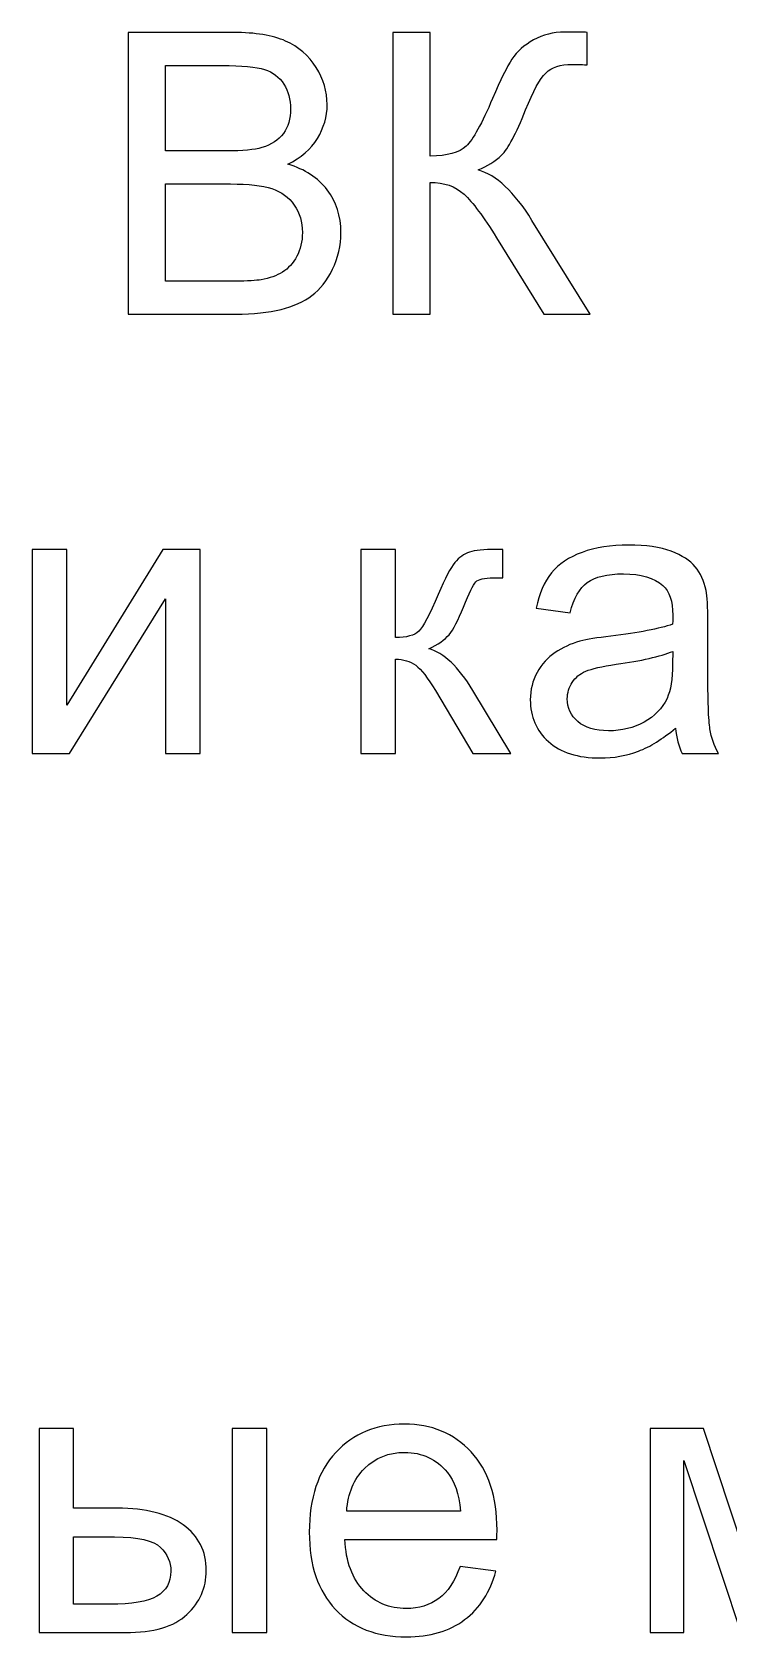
# Model space of a CAD drawing. Header units: millimetres. Extents: x 401 to 1796, y 156 to 1707.
# Drawn here: x 1474.6 to 1519.6, y 376.3 to 479.9 of the extents above; entities that cross this region are included whole.
import ezdxf

# ---------------------------------------------------------------- set-up
doc = ezdxf.new("R2010")
doc.units = ezdxf.units.MM
doc.header["$MEASUREMENT"] = 0
doc.layers.add('layer 1', color=7, linetype='Continuous')

msp = doc.modelspace()

# ---------------------------------------------------------------- linework, layer by layer
at = {"layer": 'layer 1', "color": 165}
for points, knots in [([(1480.7902, 461.716), (1480.7902, 461.716), (1480.7902, 479.9024), (1480.7902, 479.9024), (1480.7902, 479.9024), (1480.7902, 479.9024), (1487.6143, 479.9024), (1487.6143, 479.9024), (1487.6143, 479.9024), (1489.0029, 479.9024), (1490.1162, 479.7204), (1490.9587, 479.3521), (1490.9587, 479.3521), (1491.7969, 478.9838), (1492.453, 478.4165), (1492.9272, 477.6503), (1492.9272, 477.6503), (1493.4055, 476.8883), (1493.6426, 476.0882), (1493.6426, 475.25), (1493.6426, 475.25), (1493.6426, 474.4753), (1493.4309, 473.7429), (1493.0118, 473.0571), (1493.0118, 473.0571), (1492.5927, 472.3713), (1491.9577, 471.8167), (1491.1068, 471.3934), (1491.1068, 471.3934), (1492.2075, 471.0717), (1493.0542, 470.5213), (1493.6426, 469.7424), (1493.6426, 469.7424), (1494.2353, 468.9677), (1494.5316, 468.0491), (1494.5316, 466.9907), (1494.5316, 466.9907), (1494.5316, 466.1356), (1494.3496, 465.344), (1493.9897, 464.6116), (1493.9897, 464.6116), (1493.6299, 463.8792), (1493.1854, 463.3162), (1492.6562, 462.9183), (1492.6562, 462.9183), (1492.1271, 462.5246), (1491.4624, 462.224), (1490.6666, 462.0208), (1490.6666, 462.0208), (1489.8665, 461.8176), (1488.8886, 461.716), (1487.7286, 461.716), (1487.7286, 461.716), (1487.7286, 461.716), (1480.7902, 461.716), (1480.7902, 461.716)], [0, 0, 0, 0, 0.06666667, 0.06666667, 0.06666667, 0.06666667, 0.13333333, 0.13333333, 0.13333333, 0.13333333, 0.2, 0.2, 0.2, 0.2, 0.26666667, 0.26666667, 0.26666667, 0.26666667, 0.33333333, 0.33333333, 0.33333333, 0.33333333, 0.4, 0.4, 0.4, 0.4, 0.46666667, 0.46666667, 0.46666667, 0.46666667, 0.53333333, 0.53333333, 0.53333333, 0.53333333, 0.6, 0.6, 0.6, 0.6, 0.66666667, 0.66666667, 0.66666667, 0.66666667, 0.73333333, 0.73333333, 0.73333333, 0.73333333, 0.8, 0.8, 0.8, 0.8, 0.86666667, 0.86666667, 0.86666667, 0.86666667, 1, 1, 1, 1]), ([(1497.8844, 479.9024), (1497.8844, 479.9024), (1500.2974, 479.9024), (1500.2974, 479.9024), (1500.2974, 479.9024), (1500.2974, 479.9024), (1500.2974, 471.9268), (1500.2974, 471.9268), (1500.2974, 471.9268), (1501.3938, 471.9268), (1502.1685, 472.1427), (1502.613, 472.5703), (1502.613, 472.5703), (1503.0618, 472.9978), (1503.629, 474.0223), (1504.3233, 475.6479), (1504.3233, 475.6479), (1504.8271, 476.8459), (1505.2419, 477.6884), (1505.5721, 478.1794), (1505.5721, 478.1794), (1505.8981, 478.6747), (1506.3638, 479.0896), (1506.9691, 479.424), (1506.9691, 479.424), (1507.5703, 479.7585), (1508.2391, 479.9278), (1508.9673, 479.9278), (1508.9673, 479.9278), (1509.8944, 479.9278), (1510.3812, 479.9193), (1510.432, 479.9024), (1510.432, 479.9024), (1510.432, 479.9024), (1510.432, 477.8196), (1510.432, 477.8196), (1510.432, 477.8196), (1510.3473, 477.8196), (1510.1865, 477.8238), (1509.9494, 477.8323), (1509.9494, 477.8323), (1509.6827, 477.8408), (1509.5218, 477.845), (1509.4626, 477.845), (1509.4626, 477.845), (1508.6963, 477.845), (1508.1248, 477.6587), (1507.7523, 477.2862), (1507.7523, 477.2862), (1507.3713, 476.9137), (1506.9395, 476.1178), (1506.4484, 474.9028), (1506.4484, 474.9028), (1505.8388, 473.3619), (1505.3224, 472.3882), (1504.899, 471.9861), (1504.899, 471.9861), (1504.4799, 471.5881), (1503.9719, 471.2664), (1503.3877, 471.0251), (1503.3877, 471.0251), (1504.5604, 470.7034), (1505.7203, 469.6154), (1506.8633, 467.7697), (1506.8633, 467.7697), (1506.8633, 467.7697), (1510.6098, 461.716), (1510.6098, 461.716), (1510.6098, 461.716), (1510.6098, 461.716), (1507.6211, 461.716), (1507.6211, 461.716), (1507.6211, 461.716), (1507.6211, 461.716), (1504.5688, 466.6436), (1504.5688, 466.6436), (1504.5688, 466.6436), (1503.7349, 468.011), (1503.0364, 468.9508), (1502.4776, 469.4588), (1502.4776, 469.4588), (1501.9145, 469.971), (1501.1906, 470.225), (1500.2974, 470.225), (1500.2974, 470.225), (1500.2974, 470.225), (1500.2974, 461.716), (1500.2974, 461.716), (1500.2974, 461.716), (1500.2974, 461.716), (1497.8844, 461.716), (1497.8844, 461.716), (1497.8844, 461.716), (1497.8844, 461.716), (1497.8844, 479.9024), (1497.8844, 479.9024)], [0, 0, 0, 0, 0.04, 0.04, 0.04, 0.04, 0.08, 0.08, 0.08, 0.08, 0.12, 0.12, 0.12, 0.12, 0.16, 0.16, 0.16, 0.16, 0.2, 0.2, 0.2, 0.2, 0.24, 0.24, 0.24, 0.24, 0.28, 0.28, 0.28, 0.28, 0.32, 0.32, 0.32, 0.32, 0.36, 0.36, 0.36, 0.36, 0.4, 0.4, 0.4, 0.4, 0.44, 0.44, 0.44, 0.44, 0.48, 0.48, 0.48, 0.48, 0.52, 0.52, 0.52, 0.52, 0.56, 0.56, 0.56, 0.56, 0.6, 0.6, 0.6, 0.6, 0.64, 0.64, 0.64, 0.64, 0.68, 0.68, 0.68, 0.68, 0.72, 0.72, 0.72, 0.72, 0.76, 0.76, 0.76, 0.76, 0.8, 0.8, 0.8, 0.8, 0.84, 0.84, 0.84, 0.84, 0.88, 0.88, 0.88, 0.88, 0.92, 0.92, 0.92, 0.92, 1, 1, 1, 1]), ([(1483.2032, 472.257), (1483.2032, 472.257), (1487.136, 472.257), (1487.136, 472.257), (1487.136, 472.257), (1488.2028, 472.257), (1488.969, 472.329), (1489.4304, 472.4687), (1489.4304, 472.4687), (1490.0443, 472.6507), (1490.5057, 472.9555), (1490.8147, 473.3788), (1490.8147, 473.3788), (1491.1238, 473.8022), (1491.2804, 474.3313), (1491.2804, 474.9706), (1491.2804, 474.9706), (1491.2804, 475.5759), (1491.1365, 476.1093), (1490.8444, 476.5665), (1490.8444, 476.5665), (1490.5565, 477.028), (1490.1416, 477.3455), (1489.604, 477.5148), (1489.604, 477.5148), (1489.0664, 477.6841), (1488.1435, 477.7688), (1486.8396, 477.7688), (1486.8396, 477.7688), (1486.8396, 477.7688), (1483.2032, 477.7688), (1483.2032, 477.7688), (1483.2032, 477.7688), (1483.2032, 477.7688), (1483.2032, 472.257), (1483.2032, 472.257)], [0, 0, 0, 0, 0.1, 0.1, 0.1, 0.1, 0.2, 0.2, 0.2, 0.2, 0.3, 0.3, 0.3, 0.3, 0.4, 0.4, 0.4, 0.4, 0.5, 0.5, 0.5, 0.5, 0.6, 0.6, 0.6, 0.6, 0.7, 0.7, 0.7, 0.7, 0.8, 0.8, 0.8, 0.8, 1, 1, 1, 1]), ([(1483.2032, 463.8496), (1483.2032, 463.8496), (1487.7329, 463.8496), (1487.7329, 463.8496), (1487.7329, 463.8496), (1488.5118, 463.8496), (1489.0579, 463.8792), (1489.3754, 463.9385), (1489.3754, 463.9385), (1489.9257, 464.0359), (1490.3914, 464.201), (1490.7639, 464.4338), (1490.7639, 464.4338), (1491.1365, 464.6666), (1491.4413, 465.0053), (1491.6826, 465.4498), (1491.6826, 465.4498), (1491.9239, 465.8943), (1492.0424, 466.4065), (1492.0424, 466.9865), (1492.0424, 466.9865), (1492.0424, 467.6681), (1491.8688, 468.2565), (1491.5175, 468.7603), (1491.5175, 468.7603), (1491.1703, 469.264), (1490.6877, 469.6154), (1490.0697, 469.8186), (1490.0697, 469.8186), (1489.4558, 470.0218), (1488.5668, 470.1234), (1487.4111, 470.1234), (1487.4111, 470.1234), (1487.4111, 470.1234), (1483.2032, 470.1234), (1483.2032, 470.1234), (1483.2032, 470.1234), (1483.2032, 470.1234), (1483.2032, 463.8496), (1483.2032, 463.8496)], [0, 0, 0, 0, 0.09090909, 0.09090909, 0.09090909, 0.09090909, 0.18181818, 0.18181818, 0.18181818, 0.18181818, 0.27272727, 0.27272727, 0.27272727, 0.27272727, 0.36363636, 0.36363636, 0.36363636, 0.36363636, 0.45454545, 0.45454545, 0.45454545, 0.45454545, 0.54545455, 0.54545455, 0.54545455, 0.54545455, 0.63636364, 0.63636364, 0.63636364, 0.63636364, 0.72727273, 0.72727273, 0.72727273, 0.72727273, 0.81818182, 0.81818182, 0.81818182, 0.81818182, 1, 1, 1, 1]), ([(1516.128, 434.9909), (1515.2983, 434.2839), (1514.4982, 433.7886), (1513.7319, 433.4965), (1513.7319, 433.4965), (1512.9657, 433.2044), (1512.1444, 433.0605), (1511.2639, 433.0605), (1511.2639, 433.0605), (1509.8161, 433.0605), (1508.7027, 433.4119), (1507.9238, 434.1188), (1507.9238, 434.1188), (1507.1449, 434.8216), (1506.7554, 435.7233), (1506.7554, 436.8197), (1506.7554, 436.8197), (1506.7554, 437.4632), (1506.9036, 438.0516), (1507.1957, 438.585), (1507.1957, 438.585), (1507.492, 439.1184), (1507.8772, 439.5417), (1508.3514, 439.8635), (1508.3514, 439.8635), (1508.8297, 440.1852), (1509.3631, 440.4307), (1509.96, 440.5958), (1509.96, 440.5958), (1510.4003, 440.7101), (1511.0649, 440.8202), (1511.9497, 440.9303), (1511.9497, 440.9303), (1513.7531, 441.1419), (1515.0866, 441.4002), (1515.9375, 441.6965), (1515.9375, 441.6965), (1515.946, 442.0013), (1515.9502, 442.196), (1515.9502, 442.2765), (1515.9502, 442.2765), (1515.9502, 443.1824), (1515.7385, 443.8216), (1515.3152, 444.1942), (1515.3152, 444.1942), (1514.7437, 444.6979), (1513.8928, 444.9477), (1512.7667, 444.9477), (1512.7667, 444.9477), (1511.7126, 444.9477), (1510.9337, 444.7614), (1510.4342, 444.3931), (1510.4342, 444.3931), (1509.9304, 444.0248), (1509.5621, 443.3729), (1509.3208, 442.4331), (1509.3208, 442.4331), (1509.3208, 442.4331), (1507.1364, 442.7379), (1507.1364, 442.7379), (1507.1364, 442.7379), (1507.3354, 443.6735), (1507.6613, 444.4312), (1508.1185, 445.007), (1508.1185, 445.007), (1508.5757, 445.5827), (1509.2361, 446.023), (1510.0997, 446.3362), (1510.0997, 446.3362), (1510.9591, 446.6453), (1511.9624, 446.8019), (1513.0969, 446.8019), (1513.0969, 446.8019), (1514.223, 446.8019), (1515.1416, 446.6707), (1515.8486, 446.404), (1515.8486, 446.404), (1516.5513, 446.1373), (1517.072, 445.8071), (1517.4022, 445.4049), (1517.4022, 445.4049), (1517.7324, 445.0027), (1517.9653, 444.4947), (1518.1007, 443.8809), (1518.1007, 443.8809), (1518.1727, 443.4999), (1518.2108, 442.8141), (1518.2108, 441.8277), (1518.2108, 441.8277), (1518.2108, 441.8277), (1518.2108, 438.8644), (1518.2108, 438.8644), (1518.2108, 438.8644), (1518.2108, 436.7943), (1518.2574, 435.4862), (1518.3505, 434.9316), (1518.3505, 434.9316), (1518.4394, 434.3771), (1518.6257, 433.8479), (1518.8966, 433.3399), (1518.8966, 433.3399), (1518.8966, 433.3399), (1516.5598, 433.3399), (1516.5598, 433.3399), (1516.5598, 433.3399), (1516.3354, 433.8098), (1516.1915, 434.3601), (1516.128, 434.9909)], [0, 0, 0, 0, 0.03571429, 0.03571429, 0.03571429, 0.03571429, 0.07142857, 0.07142857, 0.07142857, 0.07142857, 0.10714286, 0.10714286, 0.10714286, 0.10714286, 0.14285714, 0.14285714, 0.14285714, 0.14285714, 0.17857143, 0.17857143, 0.17857143, 0.17857143, 0.21428571, 0.21428571, 0.21428571, 0.21428571, 0.25, 0.25, 0.25, 0.25, 0.28571429, 0.28571429, 0.28571429, 0.28571429, 0.32142857, 0.32142857, 0.32142857, 0.32142857, 0.35714286, 0.35714286, 0.35714286, 0.35714286, 0.39285714, 0.39285714, 0.39285714, 0.39285714, 0.42857143, 0.42857143, 0.42857143, 0.42857143, 0.46428571, 0.46428571, 0.46428571, 0.46428571, 0.5, 0.5, 0.5, 0.5, 0.53571429, 0.53571429, 0.53571429, 0.53571429, 0.57142857, 0.57142857, 0.57142857, 0.57142857, 0.60714286, 0.60714286, 0.60714286, 0.60714286, 0.64285714, 0.64285714, 0.64285714, 0.64285714, 0.67857143, 0.67857143, 0.67857143, 0.67857143, 0.71428571, 0.71428571, 0.71428571, 0.71428571, 0.75, 0.75, 0.75, 0.75, 0.78571429, 0.78571429, 0.78571429, 0.78571429, 0.82142857, 0.82142857, 0.82142857, 0.82142857, 0.85714286, 0.85714286, 0.85714286, 0.85714286, 0.89285714, 0.89285714, 0.89285714, 0.89285714, 0.92857143, 0.92857143, 0.92857143, 0.92857143, 1, 1, 1, 1]), ([(1495.8207, 446.5225), (1495.8207, 446.5225), (1498.0559, 446.5225), (1498.0559, 446.5225), (1498.0559, 446.5225), (1498.0559, 446.5225), (1498.0559, 440.8329), (1498.0559, 440.8329), (1498.0559, 440.8329), (1498.7671, 440.8329), (1499.2666, 440.9684), (1499.5545, 441.2435), (1499.5545, 441.2435), (1499.8381, 441.5145), (1500.2572, 442.3061), (1500.816, 443.6227), (1500.816, 443.6227), (1501.2563, 444.6641), (1501.6119, 445.3499), (1501.8828, 445.6801), (1501.8828, 445.6801), (1502.158, 446.0103), (1502.4713, 446.2346), (1502.8269, 446.3489), (1502.8269, 446.3489), (1503.1867, 446.4632), (1503.7582, 446.5225), (1504.5414, 446.5225), (1504.5414, 446.5225), (1504.5414, 446.5225), (1504.9901, 446.5225), (1504.9901, 446.5225), (1504.9901, 446.5225), (1504.9901, 446.5225), (1504.9901, 444.681), (1504.9901, 444.681), (1504.9901, 444.681), (1504.9901, 444.681), (1504.3678, 444.6937), (1504.3678, 444.6937), (1504.3678, 444.6937), (1503.7794, 444.6937), (1503.4026, 444.6048), (1503.2375, 444.4312), (1503.2375, 444.4312), (1503.0639, 444.2492), (1502.7972, 443.7073), (1502.4416, 442.8056), (1502.4416, 442.8056), (1502.103, 441.942), (1501.7939, 441.3451), (1501.5103, 441.0149), (1501.5103, 441.0149), (1501.2309, 440.6847), (1500.7949, 440.3842), (1500.2064, 440.109), (1500.2064, 440.109), (1501.1674, 439.8508), (1502.1157, 438.9575), (1503.047, 437.4251), (1503.047, 437.4251), (1503.047, 437.4251), (1505.4981, 433.3399), (1505.4981, 433.3399), (1505.4981, 433.3399), (1505.4981, 433.3399), (1503.0428, 433.3399), (1503.0428, 433.3399), (1503.0428, 433.3399), (1503.0428, 433.3399), (1500.6255, 437.4124), (1500.6255, 437.4124), (1500.6255, 437.4124), (1500.1387, 438.2379), (1499.7154, 438.7797), (1499.3555, 439.0422), (1499.3555, 439.0422), (1498.9915, 439.3047), (1498.5597, 439.4359), (1498.0559, 439.4359), (1498.0559, 439.4359), (1498.0559, 439.4359), (1498.0559, 433.3399), (1498.0559, 433.3399), (1498.0559, 433.3399), (1498.0559, 433.3399), (1495.8207, 433.3399), (1495.8207, 433.3399), (1495.8207, 433.3399), (1495.8207, 433.3399), (1495.8207, 446.5225), (1495.8207, 446.5225)], [0, 0, 0, 0, 0.04166667, 0.04166667, 0.04166667, 0.04166667, 0.08333333, 0.08333333, 0.08333333, 0.08333333, 0.125, 0.125, 0.125, 0.125, 0.16666667, 0.16666667, 0.16666667, 0.16666667, 0.20833333, 0.20833333, 0.20833333, 0.20833333, 0.25, 0.25, 0.25, 0.25, 0.29166667, 0.29166667, 0.29166667, 0.29166667, 0.33333333, 0.33333333, 0.33333333, 0.33333333, 0.375, 0.375, 0.375, 0.375, 0.41666667, 0.41666667, 0.41666667, 0.41666667, 0.45833333, 0.45833333, 0.45833333, 0.45833333, 0.5, 0.5, 0.5, 0.5, 0.54166667, 0.54166667, 0.54166667, 0.54166667, 0.58333333, 0.58333333, 0.58333333, 0.58333333, 0.625, 0.625, 0.625, 0.625, 0.66666667, 0.66666667, 0.66666667, 0.66666667, 0.70833333, 0.70833333, 0.70833333, 0.70833333, 0.75, 0.75, 0.75, 0.75, 0.79166667, 0.79166667, 0.79166667, 0.79166667, 0.83333333, 0.83333333, 0.83333333, 0.83333333, 0.875, 0.875, 0.875, 0.875, 0.91666667, 0.91666667, 0.91666667, 0.91666667, 1, 1, 1, 1]), ([(1515.9502, 439.9439), (1515.1374, 439.6137), (1513.9182, 439.3343), (1512.2926, 439.1057), (1512.2926, 439.1057), (1511.3697, 438.9745), (1510.7178, 438.8263), (1510.3368, 438.6612), (1510.3368, 438.6612), (1509.9558, 438.4961), (1509.6637, 438.2548), (1509.4563, 437.9415), (1509.4563, 437.9415), (1509.2488, 437.624), (1509.143, 437.2727), (1509.143, 436.8832), (1509.143, 436.8832), (1509.143, 436.2948), (1509.3674, 435.7995), (1509.8203, 435.4058), (1509.8203, 435.4058), (1510.2733, 435.0121), (1510.9337, 434.8131), (1511.8015, 434.8131), (1511.8015, 434.8131), (1512.6609, 434.8131), (1513.4271, 434.9994), (1514.1002, 435.3761), (1514.1002, 435.3761), (1514.7691, 435.7487), (1515.2644, 436.2609), (1515.5777, 436.9086), (1515.5777, 436.9086), (1515.819, 437.4124), (1515.9375, 438.1532), (1515.9375, 439.1311), (1515.9375, 439.1311), (1515.9375, 439.1311), (1515.9502, 439.9439), (1515.9502, 439.9439)], [0, 0, 0, 0, 0.09090909, 0.09090909, 0.09090909, 0.09090909, 0.18181818, 0.18181818, 0.18181818, 0.18181818, 0.27272727, 0.27272727, 0.27272727, 0.27272727, 0.36363636, 0.36363636, 0.36363636, 0.36363636, 0.45454545, 0.45454545, 0.45454545, 0.45454545, 0.54545455, 0.54545455, 0.54545455, 0.54545455, 0.63636364, 0.63636364, 0.63636364, 0.63636364, 0.72727273, 0.72727273, 0.72727273, 0.72727273, 0.81818182, 0.81818182, 0.81818182, 0.81818182, 1, 1, 1, 1])]:
    msp.add_open_spline(points, degree=3, knots=knots, dxfattribs=at)
at = {"layer": 'layer 1', "color": 250}
for points, knots in [([(1474.599, 446.5225), (1474.599, 446.5225), (1476.8342, 446.5225), (1476.8342, 446.5225), (1476.8342, 446.5225), (1476.8342, 446.5225), (1476.8342, 436.4683), (1476.8342, 436.4683), (1476.8342, 436.4683), (1476.8342, 436.4683), (1483.0445, 446.5225), (1483.0445, 446.5225), (1483.0445, 446.5225), (1483.0445, 446.5225), (1485.4448, 446.5225), (1485.4448, 446.5225), (1485.4448, 446.5225), (1485.4448, 446.5225), (1485.4448, 433.3399), (1485.4448, 433.3399), (1485.4448, 433.3399), (1485.4448, 433.3399), (1483.2096, 433.3399), (1483.2096, 433.3399), (1483.2096, 433.3399), (1483.2096, 433.3399), (1483.2096, 443.3306), (1483.2096, 443.3306), (1483.2096, 443.3306), (1483.2096, 443.3306), (1477.0078, 433.3399), (1477.0078, 433.3399), (1477.0078, 433.3399), (1477.0078, 433.3399), (1474.599, 433.3399), (1474.599, 433.3399), (1474.599, 433.3399), (1474.599, 433.3399), (1474.599, 446.5225), (1474.599, 446.5225)], [0, 0, 0, 0, 0.09090909, 0.09090909, 0.09090909, 0.09090909, 0.18181818, 0.18181818, 0.18181818, 0.18181818, 0.27272727, 0.27272727, 0.27272727, 0.27272727, 0.36363636, 0.36363636, 0.36363636, 0.36363636, 0.45454545, 0.45454545, 0.45454545, 0.45454545, 0.54545455, 0.54545455, 0.54545455, 0.54545455, 0.63636364, 0.63636364, 0.63636364, 0.63636364, 0.72727273, 0.72727273, 0.72727273, 0.72727273, 0.81818182, 0.81818182, 0.81818182, 0.81818182, 1, 1, 1, 1]), ([(1475.0455, 389.7703), (1475.0455, 389.7703), (1477.2807, 389.7703), (1477.2807, 389.7703), (1477.2807, 389.7703), (1477.2807, 389.7703), (1477.2807, 384.6141), (1477.2807, 384.6141), (1477.2807, 384.6141), (1477.2807, 384.6141), (1480.1001, 384.6141), (1480.1001, 384.6141), (1480.1001, 384.6141), (1481.9416, 384.6141), (1483.3555, 384.2585), (1484.3504, 383.5431), (1484.3504, 383.5431), (1485.3452, 382.8276), (1485.8405, 381.8413), (1485.8405, 380.584), (1485.8405, 380.584), (1485.8405, 379.4833), (1485.4256, 378.5435), (1484.5959, 377.7603), (1484.5959, 377.7603), (1483.7662, 376.9772), (1482.4411, 376.5877), (1480.6166, 376.5877), (1480.6166, 376.5877), (1480.6166, 376.5877), (1475.0455, 376.5877), (1475.0455, 376.5877), (1475.0455, 376.5877), (1475.0455, 376.5877), (1475.0455, 389.7703), (1475.0455, 389.7703)], [0, 0, 0, 0, 0.1, 0.1, 0.1, 0.1, 0.2, 0.2, 0.2, 0.2, 0.3, 0.3, 0.3, 0.3, 0.4, 0.4, 0.4, 0.4, 0.5, 0.5, 0.5, 0.5, 0.6, 0.6, 0.6, 0.6, 0.7, 0.7, 0.7, 0.7, 0.8, 0.8, 0.8, 0.8, 1, 1, 1, 1]), ([(1487.5169, 389.7703), (1487.5169, 389.7703), (1489.7521, 389.7703), (1489.7521, 389.7703), (1489.7521, 389.7703), (1489.7521, 389.7703), (1489.7521, 376.5877), (1489.7521, 376.5877), (1489.7521, 376.5877), (1489.7521, 376.5877), (1487.5169, 376.5877), (1487.5169, 376.5877), (1487.5169, 376.5877), (1487.5169, 376.5877), (1487.5169, 389.7703), (1487.5169, 389.7703)], [0, 0, 0, 0, 0.2, 0.2, 0.2, 0.2, 0.4, 0.4, 0.4, 0.4, 0.6, 0.6, 0.6, 0.6, 1, 1, 1, 1]), ([(1502.2193, 380.8549), (1502.2193, 380.8549), (1504.5307, 380.5501), (1504.5307, 380.5501), (1504.5307, 380.5501), (1504.1709, 379.2081), (1503.4978, 378.1625), (1502.5156, 377.4217), (1502.5156, 377.4217), (1501.5335, 376.6808), (1500.2804, 376.3083), (1498.7522, 376.3083), (1498.7522, 376.3083), (1496.8303, 376.3083), (1495.3063, 376.901), (1494.1802, 378.0863), (1494.1802, 378.0863), (1493.0541, 379.2674), (1492.4911, 380.9311), (1492.4911, 383.0689), (1492.4911, 383.0689), (1492.4911, 385.2787), (1493.0584, 386.9975), (1494.1971, 388.2167), (1494.1971, 388.2167), (1495.3359, 389.4401), (1496.8133, 390.0497), (1498.6294, 390.0497), (1498.6294, 390.0497), (1500.3863, 390.0497), (1501.8214, 389.4528), (1502.9347, 388.2548), (1502.9347, 388.2548), (1504.0481, 387.0567), (1504.6069, 385.3719), (1504.6069, 383.2002), (1504.6069, 383.2002), (1504.6069, 383.0689), (1504.6027, 382.87), (1504.5942, 382.6075), (1504.5942, 382.6075), (1504.5942, 382.6075), (1494.7771, 382.6075), (1494.7771, 382.6075), (1494.7771, 382.6075), (1494.8618, 381.1639), (1495.2682, 380.0548), (1496.0048, 379.2886), (1496.0048, 379.2886), (1496.7371, 378.5223), (1497.6558, 378.1371), (1498.7522, 378.1371), (1498.7522, 378.1371), (1499.5692, 378.1371), (1500.2677, 378.353), (1500.8435, 378.7848), (1500.8435, 378.7848), (1501.4234, 379.2166), (1501.8806, 379.9066), (1502.2193, 380.8549)], [0, 0, 0, 0, 0.0625, 0.0625, 0.0625, 0.0625, 0.125, 0.125, 0.125, 0.125, 0.1875, 0.1875, 0.1875, 0.1875, 0.25, 0.25, 0.25, 0.25, 0.3125, 0.3125, 0.3125, 0.3125, 0.375, 0.375, 0.375, 0.375, 0.4375, 0.4375, 0.4375, 0.4375, 0.5, 0.5, 0.5, 0.5, 0.5625, 0.5625, 0.5625, 0.5625, 0.625, 0.625, 0.625, 0.625, 0.6875, 0.6875, 0.6875, 0.6875, 0.75, 0.75, 0.75, 0.75, 0.8125, 0.8125, 0.8125, 0.8125, 0.875, 0.875, 0.875, 0.875, 1, 1, 1, 1]), ([(1514.4875, 389.7703), (1514.4875, 389.7703), (1517.925, 389.7703), (1517.925, 389.7703), (1517.925, 389.7703), (1517.925, 389.7703), (1521.409, 379.2208), (1521.409, 379.2208), (1521.409, 379.2208), (1521.409, 379.2208), (1525.2656, 389.7703), (1525.2656, 389.7703), (1525.2656, 389.7703), (1525.2656, 389.7703), (1528.4575, 389.7703), (1528.4575, 389.7703), (1528.4575, 389.7703), (1528.4575, 389.7703), (1528.4575, 376.5877), (1528.4575, 376.5877), (1528.4575, 376.5877), (1528.4575, 376.5877), (1526.2223, 376.5877), (1526.2223, 376.5877), (1526.2223, 376.5877), (1526.2223, 376.5877), (1526.2223, 387.2007), (1526.2223, 387.2007), (1526.2223, 387.2007), (1526.2223, 387.2007), (1522.3403, 376.5877), (1522.3403, 376.5877), (1522.3403, 376.5877), (1522.3403, 376.5877), (1520.3422, 376.5877), (1520.3422, 376.5877), (1520.3422, 376.5877), (1520.3422, 376.5877), (1516.6719, 387.7087), (1516.6719, 387.7087), (1516.6719, 387.7087), (1516.6719, 387.7087), (1516.6719, 376.5877), (1516.6719, 376.5877), (1516.6719, 376.5877), (1516.6719, 376.5877), (1514.4875, 376.5877), (1514.4875, 376.5877), (1514.4875, 376.5877), (1514.4875, 376.5877), (1514.4875, 389.7703), (1514.4875, 389.7703)], [0, 0, 0, 0, 0.07142857, 0.07142857, 0.07142857, 0.07142857, 0.14285714, 0.14285714, 0.14285714, 0.14285714, 0.21428571, 0.21428571, 0.21428571, 0.21428571, 0.28571429, 0.28571429, 0.28571429, 0.28571429, 0.35714286, 0.35714286, 0.35714286, 0.35714286, 0.42857143, 0.42857143, 0.42857143, 0.42857143, 0.5, 0.5, 0.5, 0.5, 0.57142857, 0.57142857, 0.57142857, 0.57142857, 0.64285714, 0.64285714, 0.64285714, 0.64285714, 0.71428571, 0.71428571, 0.71428571, 0.71428571, 0.78571429, 0.78571429, 0.78571429, 0.78571429, 0.85714286, 0.85714286, 0.85714286, 0.85714286, 1, 1, 1, 1]), ([(1494.9041, 384.4363), (1494.9041, 384.4363), (1502.2447, 384.4363), (1502.2447, 384.4363), (1502.2447, 384.4363), (1502.1473, 385.5454), (1501.8637, 386.3752), (1501.4023, 386.9297), (1501.4023, 386.9297), (1500.6953, 387.7891), (1499.7724, 388.2209), (1498.6421, 388.2209), (1498.6421, 388.2209), (1497.6177, 388.2209), (1496.7583, 387.878), (1496.0598, 387.1922), (1496.0598, 387.1922), (1495.3655, 386.5064), (1494.9803, 385.5878), (1494.9041, 384.4363)], [0, 0, 0, 0, 0.16666667, 0.16666667, 0.16666667, 0.16666667, 0.33333333, 0.33333333, 0.33333333, 0.33333333, 0.5, 0.5, 0.5, 0.5, 0.66666667, 0.66666667, 0.66666667, 0.66666667, 1, 1, 1, 1]), ([(1477.2807, 378.4165), (1477.2807, 378.4165), (1479.626, 378.4165), (1479.626, 378.4165), (1479.626, 378.4165), (1481.0357, 378.4165), (1482.0474, 378.5901), (1482.6486, 378.9372), (1482.6486, 378.9372), (1483.2539, 379.2843), (1483.5545, 379.8262), (1483.5545, 380.5628), (1483.5545, 380.5628), (1483.5545, 381.1343), (1483.3301, 381.6423), (1482.8856, 382.091), (1482.8856, 382.091), (1482.4369, 382.5355), (1481.4505, 382.7599), (1479.9223, 382.7599), (1479.9223, 382.7599), (1479.9223, 382.7599), (1477.2807, 382.7599), (1477.2807, 382.7599), (1477.2807, 382.7599), (1477.2807, 382.7599), (1477.2807, 378.4165), (1477.2807, 378.4165)], [0, 0, 0, 0, 0.125, 0.125, 0.125, 0.125, 0.25, 0.25, 0.25, 0.25, 0.375, 0.375, 0.375, 0.375, 0.5, 0.5, 0.5, 0.5, 0.625, 0.625, 0.625, 0.625, 0.75, 0.75, 0.75, 0.75, 1, 1, 1, 1])]:
    msp.add_open_spline(points, degree=3, knots=knots, dxfattribs=at)

doc.saveas('drawing.dxf')
